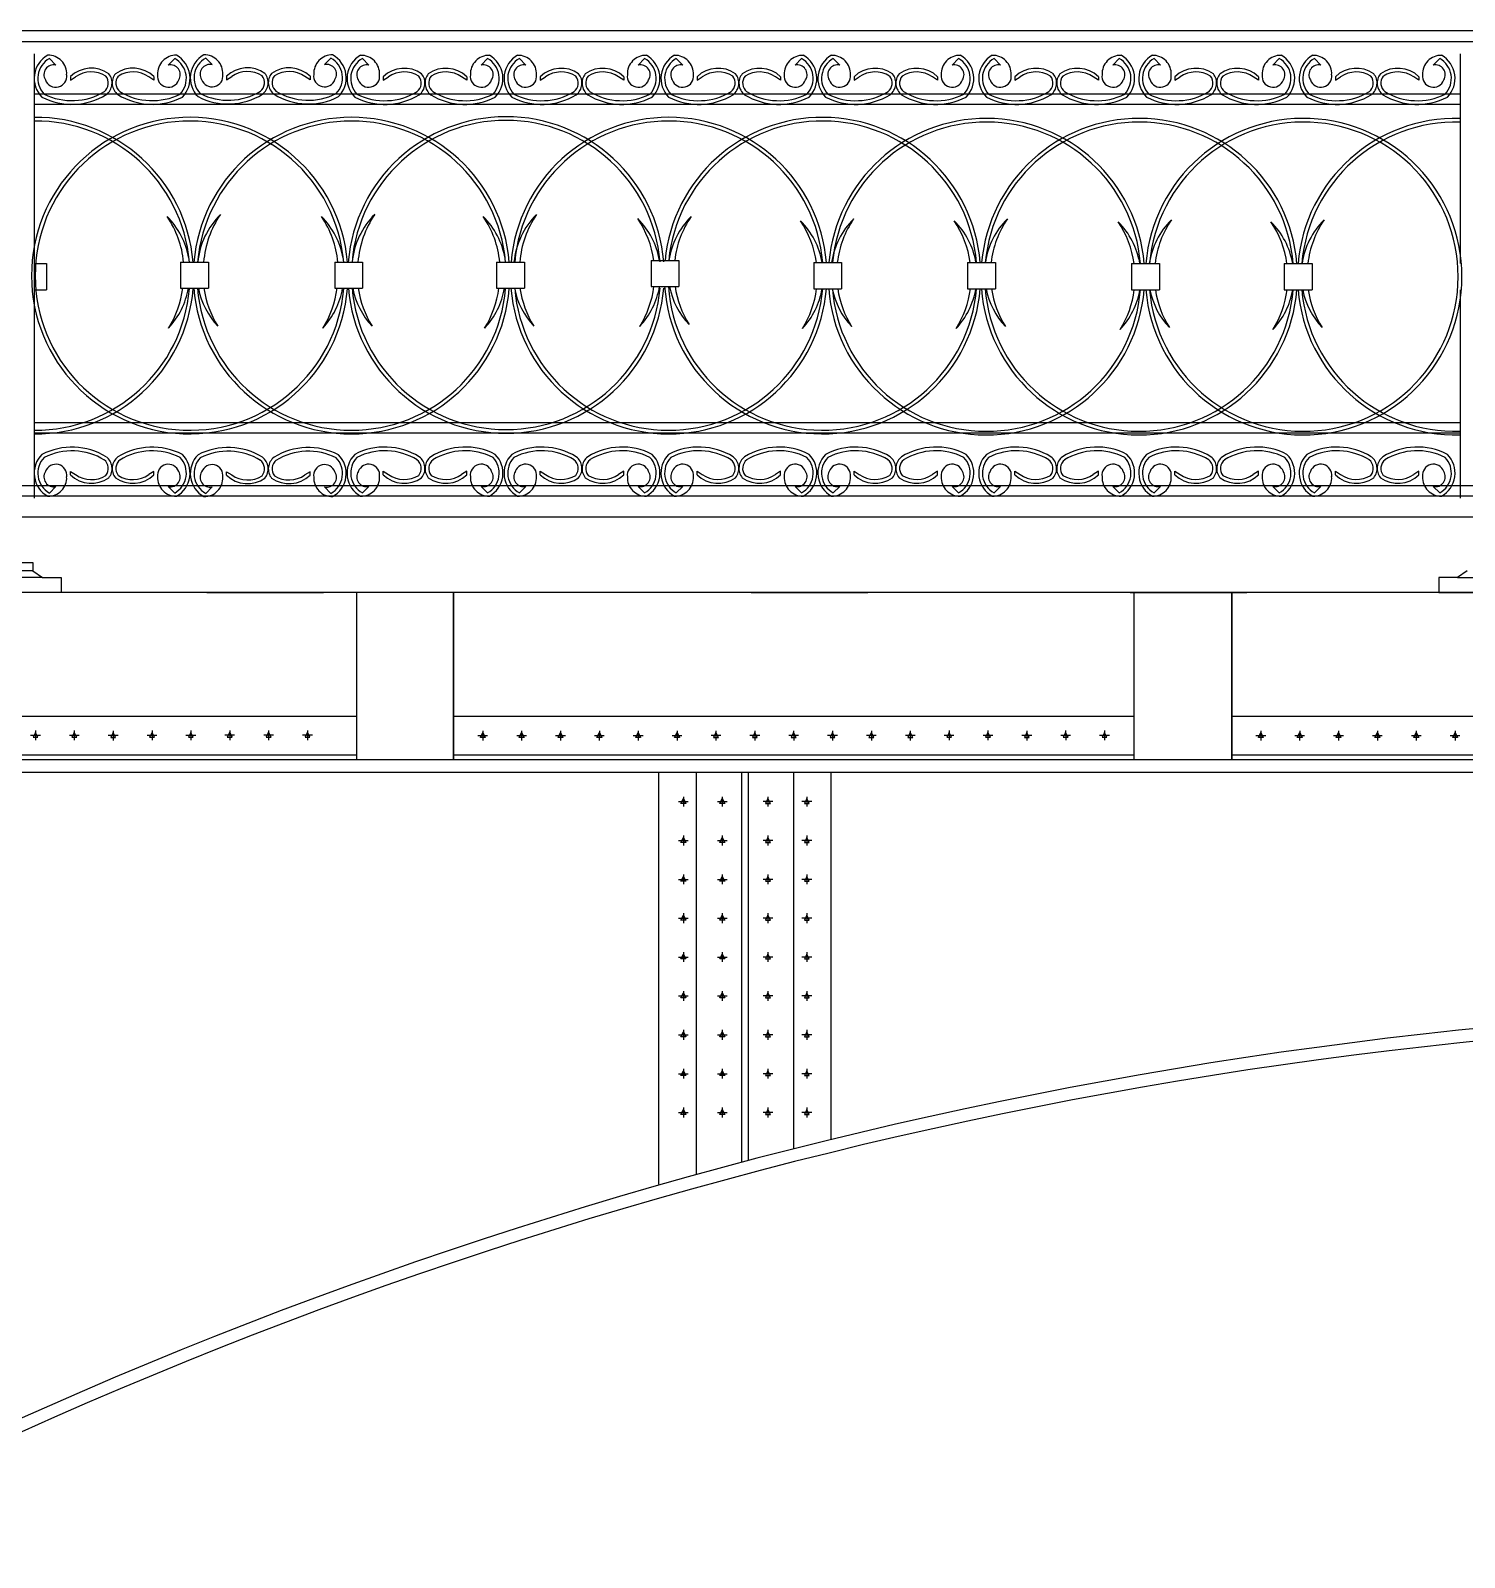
# Model space of a CAD drawing. Header units: millimetres. Extents: x 1931 to 30327, y -2374 to 17555.
# Drawn here: x 9856 to 12808, y 11 to 3154 of the extents above; entities that cross this region are included whole.
import ezdxf

# ---------------------------------------------------------------- set-up
doc = ezdxf.new("R2010")
doc.units = ezdxf.units.MM

msp = doc.modelspace()

# ---------------------------------------------------------------- linework, layer by layer
at = {"color": 4, "linetype": 'ByBlock', "lineweight": -2}
for p, q in [((9822.2, 3154.4), (12851.3, 3154.4)), ((9822.2, 3132.1), (12851.3, 3132.1)), ((9863.2, 3106.1), (9863.2, 2191.6)), ((9908, 3083.4), (9894.9, 3096.8)), ((10139.4, 3083.4), (10152.5, 3096.8)), ((10229.5, 3084.2), (10216.4, 3097.6)), ((10460.9, 3084.2), (10474, 3097.6)), ((10552.1, 3083.3), (10539, 3096.7)), ((10783.5, 3083.3), (10796.6, 3096.7)), ((10875.3, 3083.3), (10862.2, 3096.7)), ((11106.6, 3083.3), (11119.8, 3096.7)), ((11198.3, 3083.3), (11185.2, 3096.7)), ((11429.7, 3083.3), (11442.8, 3096.7)), ((11521.5, 3083.3), (11508.3, 3096.7)), ((11752.8, 3083.3), (11766, 3096.7)), ((11852.5, 3083.3), (11839.4, 3096.7)), ((12083.9, 3083.3), (12097, 3096.7)), ((12182, 3083.3), (12168.9, 3096.7)), ((12413.3, 3083.3), (12426.5, 3096.7)), ((12512.2, 3083.3), (12499.1, 3096.7)), ((12743.6, 3083.3), (12756.7, 3096.7)), ((12798.7, 3106.1), (12798.7, 2674.7)), ((9937.8, 3059.6), (9937.8, 3052.2)), ((9937.8, 3052.2), (9948.4, 3059)), ((10109.6, 3052.2), (10099, 3059)), ((10109.6, 3059.6), (10109.6, 3052.2)), ((10259.3, 3060.3), (10259.3, 3052.9)), ((10259.3, 3052.9), (10269.9, 3059.7)), ((10431.1, 3052.9), (10420.5, 3059.7)), ((10431.1, 3060.3), (10431.1, 3052.9)), ((10581.9, 3059.4), (10581.9, 3052)), ((10581.9, 3052), (10592.5, 3058.8)), ((10753.7, 3052), (10743.1, 3058.8)), ((10753.7, 3059.4), (10753.7, 3052)), ((10905.1, 3059.4), (10905.1, 3052)), ((10905.1, 3052), (10915.7, 3058.8)), ((11076.9, 3052), (11066.2, 3058.8)), ((11076.9, 3059.4), (11076.9, 3052)), ((11228.1, 3059.4), (11228.1, 3052)), ((11228.1, 3052), (11238.7, 3058.8)), ((11399.9, 3052), (11389.3, 3058.8)), ((11399.9, 3059.4), (11399.9, 3052)), ((11551.3, 3059.4), (11551.3, 3052)), ((11551.3, 3052), (11561.9, 3058.8)), ((11723, 3052), (11712.4, 3058.8)), ((11723, 3059.4), (11723, 3052)), ((11882.3, 3059.4), (11882.3, 3052)), ((11882.3, 3052), (11892.9, 3058.8)), ((12054.1, 3052), (12043.5, 3058.8)), ((12054.1, 3059.4), (12054.1, 3052)), ((12211.8, 3059.4), (12211.8, 3052)), ((12211.8, 3052), (12222.4, 3058.8)), ((12383.6, 3052), (12372.9, 3058.8)), ((12383.6, 3059.4), (12383.6, 3052)), ((12542, 3059.4), (12542, 3052)), ((12542, 3052), (12552.6, 3058.8)), ((12713.8, 3052), (12703.2, 3058.8)), ((12713.8, 3059.4), (12713.8, 3052)), ((9863.2, 3024.1), (12798.7, 3024.1)), ((9863.2, 3002.8), (12798.7, 3002.8)), ((9863.2, 2674.7), (9888.9, 2674.7)), ((9888.9, 2674.7), (9888.9, 2620.7)), ((10164.3, 2677.8), (10221.8, 2677.8)), ((10164.3, 2677.8), (10164.3, 2623.8)), ((10221.8, 2677.8), (10221.8, 2623.8)), ((10481.9, 2677.8), (10539.5, 2677.8)), ((10481.9, 2677.8), (10481.9, 2623.8)), ((10539.5, 2677.8), (10539.5, 2623.8)), ((10815, 2677.8), (10872.6, 2677.8)), ((10815, 2677.8), (10815, 2623.8)), ((10872.6, 2677.8), (10872.6, 2623.8)), ((11133.1, 2681.2), (11190.7, 2681.2)), ((11133.1, 2681.2), (11133.1, 2627.2)), ((11190.7, 2681.2), (11190.7, 2627.2)), ((11468, 2676.9), (11525.5, 2676.9)), ((11468, 2676.9), (11468, 2622.9)), ((11525.5, 2676.9), (11525.5, 2622.9)), ((11784.6, 2676.9), (11842.1, 2676.9)), ((11784.6, 2676.9), (11784.6, 2622.9)), ((11842.1, 2676.9), (11842.1, 2622.9)), ((12122, 2674.7), (12179.6, 2674.7)), ((12122, 2674.7), (12122, 2620.7)), ((12179.6, 2674.7), (12179.6, 2620.7)), ((12436.6, 2674.7), (12494.1, 2674.7)), ((12436.6, 2674.7), (12436.6, 2620.7)), ((12494.1, 2674.7), (12494.1, 2620.7)), ((9863.2, 2620.7), (9888.9, 2620.7)), ((10164.3, 2623.8), (10221.8, 2623.8)), ((10481.9, 2623.8), (10539.5, 2623.8)), ((10815, 2623.8), (10872.6, 2623.8)), ((11133.1, 2627.2), (11190.7, 2627.2)), ((11468, 2622.9), (11525.5, 2622.9)), ((11784.6, 2622.9), (11842.1, 2622.9)), ((12122, 2620.7), (12179.6, 2620.7)), ((12436.6, 2620.7), (12494.1, 2620.7)), ((12798.7, 2620.7), (12798.7, 2191.6)), ((9863.2, 2347.8), (12798.7, 2347.8)), ((9863.2, 2326.6), (12798.7, 2326.6)), ((9937.8, 2239.7), (9937.8, 2247)), ((9937.8, 2247), (9948.4, 2240.3)), ((10109.6, 2247), (10099, 2240.3)), ((10109.6, 2239.7), (10109.6, 2247)), ((10259.3, 2239), (10259.3, 2246.3)), ((10259.3, 2246.3), (10269.9, 2239.5)), ((10431.1, 2246.3), (10420.5, 2239.5)), ((10431.1, 2239), (10431.1, 2246.3)), ((10581.9, 2239.8), (10581.9, 2247.2)), ((10581.9, 2247.2), (10592.5, 2240.4)), ((10753.7, 2247.2), (10743.1, 2240.4)), ((10753.7, 2239.8), (10753.7, 2247.2)), ((10905.1, 2239.8), (10905.1, 2247.2)), ((10905.1, 2247.2), (10915.7, 2240.4)), ((11076.9, 2247.2), (11066.2, 2240.4)), ((11076.9, 2239.8), (11076.9, 2247.2)), ((11228.1, 2239.8), (11228.1, 2247.2)), ((11228.1, 2247.2), (11238.7, 2240.4)), ((11399.9, 2247.2), (11389.3, 2240.4)), ((11399.9, 2239.8), (11399.9, 2247.2)), ((11551.3, 2239.8), (11551.3, 2247.2)), ((11551.3, 2247.2), (11561.9, 2240.4)), ((11723, 2247.2), (11712.4, 2240.4)), ((11723, 2239.8), (11723, 2247.2)), ((11882.3, 2239.8), (11882.3, 2247.2)), ((11882.3, 2247.2), (11892.9, 2240.4)), ((12054.1, 2247.2), (12043.5, 2240.4)), ((12054.1, 2239.8), (12054.1, 2247.2)), ((12211.8, 2239.8), (12211.8, 2247.2)), ((12211.8, 2247.2), (12222.4, 2240.4)), ((12383.6, 2247.2), (12372.9, 2240.4)), ((12383.6, 2239.8), (12383.6, 2247.2)), ((12542, 2239.8), (12542, 2247.2)), ((12542, 2247.2), (12552.6, 2240.4)), ((12713.8, 2247.2), (12703.2, 2240.4)), ((12713.8, 2239.8), (12713.8, 2247.2)), ((9822.2, 2217.6), (12851.3, 2217.6)), ((9908, 2215.8), (9894.9, 2202.4)), ((10139.4, 2215.8), (10152.5, 2202.4)), ((10229.5, 2215.1), (10216.4, 2201.7)), ((10460.9, 2215.1), (10474, 2201.7)), ((10552.1, 2216), (10539, 2202.6)), ((10783.5, 2216), (10796.6, 2202.6)), ((10875.3, 2216), (10862.2, 2202.6)), ((11106.6, 2216), (11119.8, 2202.6)), ((11198.3, 2216), (11185.2, 2202.6)), ((11429.7, 2216), (11442.8, 2202.6)), ((11521.5, 2216), (11508.3, 2202.6)), ((11752.8, 2216), (11766, 2202.6)), ((11852.5, 2216), (11839.4, 2202.6)), ((12083.9, 2216), (12097, 2202.6)), ((12182, 2216), (12168.9, 2202.6)), ((12413.3, 2216), (12426.5, 2202.6)), ((12512.2, 2216), (12499.1, 2202.6)), ((12743.6, 2216), (12756.7, 2202.6)), ((9810.9, 2196.4), (12862.6, 2196.4)), ((2326.8, 2153.2), (30326.8, 2153.2)), ((9837.8, 2059.6), (9860.5, 2059.6)), ((9860.5, 2059.6), (9860.5, 2041.9)), ((9860.5, 2041.9), (9678.7, 2041.9)), ((9880.1, 2028.4), (9678.7, 2028.4)), ((9860.5, 2041.9), (9880.1, 2028.4)), ((9880.1, 2028.4), (9918.6, 2028.4)), ((9918.6, 2028.4), (9918.6, 1997.8)), ((12793.4, 2028.4), (12754.9, 2028.4)), ((12754.9, 2028.4), (12754.9, 1997.8)), ((12813, 2041.9), (12793.4, 2028.4)), ((12793.4, 2028.4), (12994.8, 2028.4)), ((10125.9, 1997.8), (8825.9, 1997.8)), ((10276.8, 1997.8), (8825.9, 1997.8)), ((9918.6, 1997.8), (9678.7, 1997.8)), ((10275.9, 1997.8), (10125.1, 1997.8)), ((10218.9, 1997.8), (10458.8, 1997.8)), ((11575.9, 1997.8), (10275.9, 1997.8)), ((11575.9, 1997.8), (10275.9, 1997.8)), ((10276.8, 1997.8), (10427.6, 1997.8)), ((10526.8, 1997.8), (10526.8, 1653.2)), ((10726.8, 1653.2), (10726.8, 1997.8)), ((12026.8, 1997.8), (10726.8, 1997.8)), ((12177.6, 1997.8), (10726.8, 1997.8)), ((10726.8, 1997.8), (10726.8, 1753.2)), ((10935.5, 1997.8), (10726.8, 1997.8)), ((11339.6, 1997.8), (11579.5, 1997.8)), ((11819.5, 1997.8), (11579.5, 1997.8)), ((13025.9, 1997.8), (11725.9, 1997.8)), ((13025.9, 1997.8), (11725.9, 1997.8)), ((12176.8, 1997.8), (12025.9, 1997.8)), ((12119.7, 1997.8), (12359.6, 1997.8)), ((12126.8, 1997.8), (12126.8, 1653.2)), ((12177.6, 1997.8), (12328.5, 1997.8)), ((12328.5, 1653.2), (12328.5, 1997.8)), ((13628.5, 1997.8), (12328.5, 1997.8)), ((12328.5, 1997.8), (12328.5, 1753.2)), ((12537.2, 1997.8), (12328.5, 1997.8)), ((13727.6, 1997.8), (12427.6, 1997.8)), ((13878.5, 1997.8), (12427.6, 1997.8)), ((12636.4, 1997.8), (12427.6, 1997.8)), ((12754.9, 1997.8), (12994.8, 1997.8)), ((8825.9, 1743.2), (10526.8, 1743.2)), ((10726.8, 1753.2), (10726.8, 1654.2)), ((10726.8, 1743.2), (12126.8, 1743.2)), ((12328.5, 1753.2), (12328.5, 1654.2)), ((12328.5, 1743.2), (13728.5, 1743.2)), ((9876, 1703.5), (9855.8, 1703.4)), ((9865.9, 1709.6), (9860.9, 1699.6)), ((9860.9, 1699.6), (9870.9, 1699.6)), ((9865.9, 1713.5), (9865.9, 1693.4)), ((9870.9, 1699.6), (9865.9, 1709.6)), ((9956, 1703.5), (9935.8, 1703.4)), ((9945.9, 1709.6), (9940.9, 1699.6)), ((9940.9, 1699.6), (9950.9, 1699.6)), ((9945.9, 1713.5), (9945.9, 1693.4)), ((9950.9, 1699.6), (9945.9, 1709.6)), ((10036, 1703.2), (10015.8, 1703.1)), ((10025.9, 1709.3), (10020.9, 1699.3)), ((10020.9, 1699.3), (10030.9, 1699.3)), ((10025.9, 1713.2), (10025.9, 1693.1)), ((10030.9, 1699.3), (10025.9, 1709.3)), ((10116, 1703.5), (10095.8, 1703.4)), ((10105.9, 1709.6), (10100.9, 1699.6)), ((10100.9, 1699.6), (10110.9, 1699.6)), ((10105.9, 1713.5), (10105.9, 1693.4)), ((10110.9, 1699.6), (10105.9, 1709.6)), ((10196, 1703.5), (10175.8, 1703.4)), ((10185.9, 1709.6), (10180.9, 1699.6)), ((10180.9, 1699.6), (10190.9, 1699.6)), ((10185.9, 1713.5), (10185.9, 1693.4)), ((10190.9, 1699.6), (10185.9, 1709.6)), ((10276, 1703.7), (10255.8, 1703.7)), ((10265.9, 1709.9), (10260.9, 1699.8)), ((10260.9, 1699.8), (10270.9, 1699.9)), ((10265.9, 1713.8), (10265.9, 1693.6)), ((10270.9, 1699.9), (10265.9, 1709.9)), ((10356, 1703.7), (10335.8, 1703.7)), ((10345.9, 1709.9), (10340.9, 1699.8)), ((10340.9, 1699.8), (10350.9, 1699.9)), ((10345.9, 1713.8), (10345.9, 1693.6)), ((10350.9, 1699.9), (10345.9, 1709.9)), ((10436, 1703.7), (10415.8, 1703.7)), ((10425.9, 1709.9), (10420.9, 1699.8)), ((10420.9, 1699.8), (10430.9, 1699.9)), ((10425.9, 1713.8), (10425.9, 1693.6)), ((10430.9, 1699.9), (10425.9, 1709.9)), ((10776.7, 1703.2), (10796.8, 1703.1)), ((10781.8, 1699.3), (10786.8, 1709.3)), ((10791.8, 1699.3), (10781.8, 1699.3)), ((10786.8, 1713.2), (10786.7, 1693.1)), ((10786.8, 1709.3), (10791.8, 1699.3)), ((10856.7, 1703.2), (10876.8, 1703.1)), ((10861.8, 1699.3), (10866.8, 1709.3)), ((10871.8, 1699.3), (10861.8, 1699.3)), ((10866.8, 1713.2), (10866.7, 1693.1)), ((10866.8, 1709.3), (10871.8, 1699.3)), ((10936.7, 1703.2), (10956.8, 1703.1)), ((10941.8, 1699.3), (10946.8, 1709.3)), ((10951.8, 1699.3), (10941.8, 1699.3)), ((10946.8, 1713.2), (10946.7, 1693.1)), ((10946.8, 1709.3), (10951.8, 1699.3)), ((11016.7, 1703.2), (11036.8, 1703.1)), ((11021.8, 1699.3), (11026.8, 1709.3)), ((11031.8, 1699.3), (11021.8, 1699.3)), ((11026.8, 1713.2), (11026.7, 1693.1)), ((11026.8, 1709.3), (11031.8, 1699.3)), ((11096.7, 1703.2), (11116.8, 1703.1)), ((11101.8, 1699.3), (11106.8, 1709.3)), ((11111.8, 1699.3), (11101.8, 1699.3)), ((11106.8, 1713.2), (11106.7, 1693.1)), ((11106.8, 1709.3), (11111.8, 1699.3)), ((11176.7, 1703.2), (11196.8, 1703.1)), ((11181.8, 1699.3), (11186.8, 1709.3)), ((11191.8, 1699.3), (11181.8, 1699.3)), ((11186.8, 1713.2), (11186.7, 1693.1)), ((11186.8, 1709.3), (11191.8, 1699.3)), ((11276.8, 1703.2), (11256.7, 1703.1)), ((11266.7, 1709.3), (11261.8, 1699.3)), ((11261.8, 1699.3), (11271.8, 1699.3)), ((11266.7, 1713.2), (11266.8, 1693.1)), ((11271.8, 1699.3), (11266.7, 1709.3)), ((11356.8, 1703.2), (11336.7, 1703.1)), ((11346.7, 1709.3), (11341.8, 1699.3)), ((11341.8, 1699.3), (11351.8, 1699.3)), ((11346.7, 1713.2), (11346.8, 1693.1)), ((11351.8, 1699.3), (11346.7, 1709.3)), ((11436.8, 1703.2), (11416.7, 1703.1)), ((11426.7, 1709.3), (11421.8, 1699.3)), ((11421.8, 1699.3), (11431.8, 1699.3)), ((11426.7, 1713.2), (11426.8, 1693.1)), ((11431.8, 1699.3), (11426.7, 1709.3)), ((11516.8, 1703.2), (11496.7, 1703.1)), ((11506.7, 1709.3), (11501.8, 1699.3)), ((11501.8, 1699.3), (11511.8, 1699.3)), ((11506.7, 1713.2), (11506.8, 1693.1)), ((11511.8, 1699.3), (11506.7, 1709.3)), ((11596.8, 1703.2), (11576.7, 1703.1)), ((11586.7, 1709.3), (11581.8, 1699.3)), ((11581.8, 1699.3), (11591.8, 1699.3)), ((11586.7, 1713.2), (11586.8, 1693.1)), ((11591.8, 1699.3), (11586.7, 1709.3)), ((11676.8, 1703.2), (11656.7, 1703.1)), ((11666.7, 1709.3), (11661.8, 1699.3)), ((11661.8, 1699.3), (11671.8, 1699.3)), ((11666.7, 1713.2), (11666.8, 1693.1)), ((11671.8, 1699.3), (11666.7, 1709.3)), ((11756.8, 1703.5), (11736.7, 1703.4)), ((11746.7, 1709.6), (11741.8, 1699.6)), ((11741.8, 1699.6), (11751.8, 1699.6)), ((11746.7, 1713.5), (11746.8, 1693.4)), ((11751.8, 1699.6), (11746.7, 1709.6)), ((11836.8, 1703.5), (11816.7, 1703.4)), ((11826.7, 1709.6), (11821.8, 1699.6)), ((11821.8, 1699.6), (11831.8, 1699.6)), ((11826.7, 1713.5), (11826.8, 1693.4)), ((11831.8, 1699.6), (11826.7, 1709.6)), ((11916.8, 1703.2), (11896.7, 1703.1)), ((11906.7, 1709.3), (11901.8, 1699.3)), ((11901.8, 1699.3), (11911.8, 1699.3)), ((11906.7, 1713.2), (11906.8, 1693.1)), ((11911.8, 1699.3), (11906.7, 1709.3)), ((11996.8, 1703.5), (11976.7, 1703.4)), ((11986.7, 1709.6), (11981.8, 1699.6)), ((11981.8, 1699.6), (11991.8, 1699.6)), ((11986.7, 1713.5), (11986.8, 1693.4)), ((11991.8, 1699.6), (11986.7, 1709.6)), ((12076.8, 1703.5), (12056.7, 1703.4)), ((12066.7, 1709.6), (12061.8, 1699.6)), ((12061.8, 1699.6), (12071.8, 1699.6)), ((12066.7, 1713.5), (12066.8, 1693.4)), ((12071.8, 1699.6), (12066.7, 1709.6)), ((12378.4, 1703.2), (12398.5, 1703.1)), ((12383.5, 1699.3), (12388.5, 1709.3)), ((12393.5, 1699.3), (12383.5, 1699.3)), ((12388.5, 1713.2), (12388.4, 1693.1)), ((12388.5, 1709.3), (12393.5, 1699.3)), ((12458.4, 1703.2), (12478.5, 1703.1)), ((12463.5, 1699.3), (12468.5, 1709.3)), ((12473.5, 1699.3), (12463.5, 1699.3)), ((12468.5, 1713.2), (12468.4, 1693.1)), ((12468.5, 1709.3), (12473.5, 1699.3)), ((12538.4, 1703.2), (12558.5, 1703.1)), ((12543.5, 1699.3), (12548.5, 1709.3)), ((12553.5, 1699.3), (12543.5, 1699.3)), ((12548.5, 1713.2), (12548.4, 1693.1)), ((12548.5, 1709.3), (12553.5, 1699.3)), ((12618.4, 1703.2), (12638.5, 1703.1)), ((12623.5, 1699.3), (12628.5, 1709.3)), ((12633.5, 1699.3), (12623.5, 1699.3)), ((12628.5, 1713.2), (12628.4, 1693.1)), ((12628.5, 1709.3), (12633.5, 1699.3)), ((12698.4, 1703.2), (12718.5, 1703.1)), ((12703.5, 1699.3), (12708.5, 1709.3)), ((12713.5, 1699.3), (12703.5, 1699.3)), ((12708.5, 1713.2), (12708.4, 1693.1)), ((12708.5, 1709.3), (12713.5, 1699.3)), ((12778.4, 1703.2), (12798.5, 1703.1)), ((12783.5, 1699.3), (12788.5, 1709.3)), ((12793.5, 1699.3), (12783.5, 1699.3)), ((12788.5, 1713.2), (12788.4, 1693.1)), ((12788.5, 1709.3), (12793.5, 1699.3)), ((8825.9, 1663.2), (10526.8, 1663.2)), ((13826.8, 1653.2), (8825.9, 1653.2)), ((10726.8, 1663.2), (12126.8, 1663.2)), ((12328.5, 1663.2), (13728.5, 1663.2)), ((13826.8, 1627.2), (8825.9, 1627.2)), ((11149.5, 780), (11149.5, 1627.2)), ((11226.8, 801.2), (11226.8, 1627.2)), ((11319.8, 825.9), (11319.8, 1627.2)), ((11333.8, 829.5), (11333.8, 1627.2)), ((11426.8, 853), (11426.8, 1627.2)), ((11504.1, 871.9), (11504.1, 1627.2)), ((11194.8, 1563.3), (11199.8, 1573.3)), ((11199.8, 1577.3), (11199.8, 1557.1)), ((11199.8, 1573.3), (11204.8, 1563.3)), ((11274.8, 1563.3), (11279.8, 1573.3)), ((11279.8, 1577.3), (11279.8, 1557.1)), ((11279.8, 1573.3), (11284.8, 1563.3)), ((11373.8, 1573.3), (11368.8, 1563.3)), ((11373.8, 1577.3), (11373.8, 1557.1)), ((11378.8, 1563.3), (11373.8, 1573.3)), ((11453.8, 1573.3), (11448.8, 1563.3)), ((11453.8, 1577.3), (11453.8, 1557.1)), ((11458.8, 1563.3), (11453.8, 1573.3)), ((11189.7, 1567.2), (11209.9, 1567.2)), ((11204.8, 1563.3), (11194.8, 1563.3)), ((11269.7, 1567.2), (11289.9, 1567.2)), ((11284.8, 1563.3), (11274.8, 1563.3)), ((11383.9, 1567.2), (11363.7, 1567.2)), ((11368.8, 1563.3), (11378.8, 1563.3)), ((11463.9, 1567.2), (11443.7, 1567.2)), ((11448.8, 1563.3), (11458.8, 1563.3)), ((11189.7, 1487.2), (11209.9, 1487.2)), ((11194.8, 1483.3), (11199.8, 1493.3)), ((11204.8, 1483.3), (11194.8, 1483.3)), ((11199.8, 1497.3), (11199.8, 1477.1)), ((11199.8, 1493.3), (11204.8, 1483.3)), ((11269.7, 1487.2), (11289.9, 1487.2)), ((11274.8, 1483.3), (11279.8, 1493.3)), ((11284.8, 1483.3), (11274.8, 1483.3)), ((11279.8, 1497.3), (11279.8, 1477.1)), ((11279.8, 1493.3), (11284.8, 1483.3)), ((11383.9, 1487.2), (11363.7, 1487.2)), ((11373.8, 1493.3), (11368.8, 1483.3)), ((11368.8, 1483.3), (11378.8, 1483.3)), ((11373.8, 1497.3), (11373.8, 1477.1)), ((11378.8, 1483.3), (11373.8, 1493.3)), ((11463.9, 1487.2), (11443.7, 1487.2)), ((11453.8, 1493.3), (11448.8, 1483.3)), ((11448.8, 1483.3), (11458.8, 1483.3)), ((11453.8, 1497.3), (11453.8, 1477.1)), ((11458.8, 1483.3), (11453.8, 1493.3)), ((11199.8, 1417.3), (11199.8, 1397.1)), ((11279.8, 1417.3), (11279.8, 1397.1)), ((11373.8, 1417.3), (11373.8, 1397.1)), ((11453.8, 1417.3), (11453.8, 1397.1)), ((11189.7, 1407.2), (11209.9, 1407.2)), ((11194.8, 1403.3), (11199.8, 1413.3)), ((11204.8, 1403.3), (11194.8, 1403.3)), ((11199.8, 1413.3), (11204.8, 1403.3)), ((11269.7, 1407.2), (11289.9, 1407.2)), ((11274.8, 1403.3), (11279.8, 1413.3)), ((11284.8, 1403.3), (11274.8, 1403.3)), ((11279.8, 1413.3), (11284.8, 1403.3)), ((11383.9, 1407.2), (11363.7, 1407.2)), ((11373.8, 1413.3), (11368.8, 1403.3)), ((11368.8, 1403.3), (11378.8, 1403.3)), ((11378.8, 1403.3), (11373.8, 1413.3)), ((11463.9, 1407.2), (11443.7, 1407.2)), ((11453.8, 1413.3), (11448.8, 1403.3)), ((11448.8, 1403.3), (11458.8, 1403.3)), ((11458.8, 1403.3), (11453.8, 1413.3)), ((11189.7, 1327.2), (11209.9, 1327.2)), ((11194.8, 1323.3), (11199.8, 1333.3)), ((11204.8, 1323.3), (11194.8, 1323.3)), ((11199.8, 1337.3), (11199.8, 1317.1)), ((11199.8, 1333.3), (11204.8, 1323.3)), ((11269.7, 1327.2), (11289.9, 1327.2)), ((11274.8, 1323.3), (11279.8, 1333.3)), ((11284.8, 1323.3), (11274.8, 1323.3)), ((11279.8, 1337.3), (11279.8, 1317.1)), ((11279.8, 1333.3), (11284.8, 1323.3)), ((11383.9, 1327.2), (11363.7, 1327.2)), ((11373.8, 1333.3), (11368.8, 1323.3)), ((11368.8, 1323.3), (11378.8, 1323.3)), ((11373.8, 1337.3), (11373.8, 1317.1)), ((11378.8, 1323.3), (11373.8, 1333.3)), ((11463.9, 1327.2), (11443.7, 1327.2)), ((11453.8, 1333.3), (11448.8, 1323.3)), ((11448.8, 1323.3), (11458.8, 1323.3)), ((11453.8, 1337.3), (11453.8, 1317.1)), ((11458.8, 1323.3), (11453.8, 1333.3)), ((11199.8, 1257.3), (11199.8, 1237.1)), ((11279.8, 1257.3), (11279.8, 1237.1)), ((11373.8, 1257.3), (11373.8, 1237.1)), ((11453.8, 1257.3), (11453.8, 1237.1)), ((11189.7, 1247.2), (11209.9, 1247.2)), ((11194.8, 1243.3), (11199.8, 1253.3)), ((11204.8, 1243.3), (11194.8, 1243.3)), ((11199.8, 1253.3), (11204.8, 1243.3)), ((11269.7, 1247.2), (11289.9, 1247.2)), ((11274.8, 1243.3), (11279.8, 1253.3)), ((11284.8, 1243.3), (11274.8, 1243.3)), ((11279.8, 1253.3), (11284.8, 1243.3)), ((11383.9, 1247.2), (11363.7, 1247.2)), ((11373.8, 1253.3), (11368.8, 1243.3)), ((11368.8, 1243.3), (11378.8, 1243.3)), ((11378.8, 1243.3), (11373.8, 1253.3)), ((11463.9, 1247.2), (11443.7, 1247.2)), ((11453.8, 1253.3), (11448.8, 1243.3)), ((11448.8, 1243.3), (11458.8, 1243.3)), ((11458.8, 1243.3), (11453.8, 1253.3)), ((11189.7, 1167.2), (11209.9, 1167.2)), ((11194.8, 1163.3), (11199.8, 1173.3)), ((11204.8, 1163.3), (11194.8, 1163.3)), ((11199.8, 1177.3), (11199.8, 1157.1)), ((11199.8, 1173.3), (11204.8, 1163.3)), ((11269.7, 1167.2), (11289.9, 1167.2)), ((11274.8, 1163.3), (11279.8, 1173.3)), ((11284.8, 1163.3), (11274.8, 1163.3)), ((11279.8, 1177.3), (11279.8, 1157.1)), ((11279.8, 1173.3), (11284.8, 1163.3)), ((11383.9, 1167.2), (11363.7, 1167.2)), ((11373.8, 1173.3), (11368.8, 1163.3)), ((11368.8, 1163.3), (11378.8, 1163.3)), ((11373.8, 1177.3), (11373.8, 1157.1)), ((11378.8, 1163.3), (11373.8, 1173.3)), ((11463.9, 1167.2), (11443.7, 1167.2)), ((11453.8, 1173.3), (11448.8, 1163.3)), ((11448.8, 1163.3), (11458.8, 1163.3)), ((11453.8, 1177.3), (11453.8, 1157.1)), ((11458.8, 1163.3), (11453.8, 1173.3)), ((11189.7, 1087.2), (11209.9, 1087.2)), ((11194.8, 1083.3), (11199.8, 1093.3)), ((11204.8, 1083.3), (11194.8, 1083.3)), ((11199.8, 1097.3), (11199.8, 1077.1)), ((11199.8, 1093.3), (11204.8, 1083.3)), ((11269.7, 1087.2), (11289.9, 1087.2)), ((11274.8, 1083.3), (11279.8, 1093.3)), ((11284.8, 1083.3), (11274.8, 1083.3)), ((11279.8, 1097.3), (11279.8, 1077.1)), ((11279.8, 1093.3), (11284.8, 1083.3)), ((11383.9, 1087.2), (11363.7, 1087.2)), ((11373.8, 1093.3), (11368.8, 1083.3)), ((11368.8, 1083.3), (11378.8, 1083.3)), ((11373.8, 1097.3), (11373.8, 1077.1)), ((11378.8, 1083.3), (11373.8, 1093.3)), ((11463.9, 1087.2), (11443.7, 1087.2)), ((11453.8, 1093.3), (11448.8, 1083.3)), ((11448.8, 1083.3), (11458.8, 1083.3)), ((11453.8, 1097.3), (11453.8, 1077.1)), ((11458.8, 1083.3), (11453.8, 1093.3)), ((11189.7, 1007.2), (11209.9, 1007.2)), ((11194.8, 1003.3), (11199.8, 1013.3)), ((11199.8, 1017.3), (11199.8, 997.1)), ((11199.8, 1013.3), (11204.8, 1003.3)), ((11269.7, 1007.2), (11289.9, 1007.2)), ((11274.8, 1003.3), (11279.8, 1013.3)), ((11279.8, 1017.3), (11279.8, 997.1)), ((11279.8, 1013.3), (11284.8, 1003.3)), ((11383.9, 1007.2), (11363.7, 1007.2)), ((11373.8, 1013.3), (11368.8, 1003.3)), ((11373.8, 1017.3), (11373.8, 997.1)), ((11378.8, 1003.3), (11373.8, 1013.3)), ((11463.9, 1007.2), (11443.7, 1007.2)), ((11453.8, 1013.3), (11448.8, 1003.3)), ((11453.8, 1017.3), (11453.8, 997.1)), ((11458.8, 1003.3), (11453.8, 1013.3)), ((11204.8, 1003.3), (11194.8, 1003.3)), ((11284.8, 1003.3), (11274.8, 1003.3)), ((11368.8, 1003.3), (11378.8, 1003.3)), ((11448.8, 1003.3), (11458.8, 1003.3)), ((11189.7, 927.2), (11209.9, 927.2)), ((11194.8, 923.3), (11199.8, 933.3)), ((11204.8, 923.3), (11194.8, 923.3)), ((11199.8, 937.3), (11199.8, 917.1)), ((11199.8, 933.3), (11204.8, 923.3)), ((11269.7, 927.2), (11289.9, 927.2)), ((11274.8, 923.3), (11279.8, 933.3)), ((11284.8, 923.3), (11274.8, 923.3)), ((11279.8, 937.3), (11279.8, 917.1)), ((11279.8, 933.3), (11284.8, 923.3)), ((11383.9, 927.2), (11363.7, 927.2)), ((11373.8, 933.3), (11368.8, 923.3)), ((11368.8, 923.3), (11378.8, 923.3)), ((11373.8, 937.3), (11373.8, 917.1)), ((11378.8, 923.3), (11373.8, 933.3)), ((11463.9, 927.2), (11443.7, 927.2)), ((11453.8, 933.3), (11448.8, 923.3)), ((11448.8, 923.3), (11458.8, 923.3)), ((11453.8, 937.3), (11453.8, 917.1)), ((11458.8, 923.3), (11453.8, 933.3))]:
    msp.add_line(p, q, dxfattribs=at)
for centre, radius, start, end in [((9917.6, 3055.9), 54.4, 119.0307, 224.9563), ((9917.6, 3055.9), 46.8, 119.0307, 223.5383), ((9903.5, 3063.7), 20.2, 77.1295, 212.7066), ((9892.2, 3065.5), 38, 356.8863, 91.4374), ((10155.3, 3065.5), 38, 88.5626, 183.1137), ((10143.9, 3063.7), 20.2, 327.2934, 102.8705), ((10129.8, 3055.9), 46.8, 316.4617, 60.9693), ((10129.8, 3055.9), 54.4, 315.0437, 60.9693), ((10239.1, 3056.7), 54.4, 119.0307, 224.9563), ((10239.1, 3056.7), 46.8, 119.0307, 223.5383), ((10225, 3064.4), 20.2, 77.1295, 212.7066), ((10213.7, 3066.2), 38, 356.8863, 91.4374), ((10476.8, 3066.2), 38, 88.5626, 183.1137), ((10465.4, 3064.4), 20.2, 327.2934, 102.8705), ((10451.3, 3056.7), 46.8, 316.4617, 60.9693), ((10451.3, 3056.7), 54.4, 315.0437, 60.9693), ((10561.7, 3055.8), 54.4, 119.0307, 224.9563), ((10561.7, 3055.8), 46.8, 119.0307, 223.5383), ((10547.6, 3063.5), 20.2, 77.1295, 212.7066), ((10536.3, 3065.3), 38, 356.8863, 91.4374), ((10799.4, 3065.3), 38, 88.5626, 183.1137), ((10788, 3063.5), 20.2, 327.2934, 102.8705), ((10773.9, 3055.8), 46.8, 316.4617, 60.9693), ((10773.9, 3055.8), 54.4, 315.0437, 60.9693), ((10884.9, 3055.8), 54.4, 119.0307, 224.9563), ((10884.9, 3055.8), 46.8, 119.0307, 223.5383), ((10870.8, 3063.5), 20.2, 77.1295, 212.7066), ((10859.4, 3065.3), 38, 356.8863, 91.4374), ((11122.5, 3065.3), 38, 88.5626, 183.1137), ((11111.2, 3063.5), 20.2, 327.2934, 102.8705), ((11097.1, 3055.8), 46.8, 316.4617, 60.9693), ((11097.1, 3055.8), 54.4, 315.0437, 60.9693), ((11207.9, 3055.8), 54.4, 119.0307, 224.9563), ((11207.9, 3055.8), 46.8, 119.0307, 223.5383), ((11193.8, 3063.5), 20.2, 77.1295, 212.7066), ((11182.5, 3065.3), 38, 356.8863, 91.4374), ((11445.5, 3065.3), 38, 88.5626, 183.1137), ((11434.2, 3063.5), 20.2, 327.2934, 102.8705), ((11420.1, 3055.8), 46.8, 316.4617, 60.9693), ((11420.1, 3055.8), 54.4, 315.0437, 60.9693), ((11531, 3055.8), 54.4, 119.0307, 224.9563), ((11531, 3055.8), 46.8, 119.0307, 223.5383), ((11517, 3063.5), 20.2, 77.1295, 212.7066), ((11505.6, 3065.3), 38, 356.8863, 91.4374), ((11768.7, 3065.3), 38, 88.5626, 183.1137), ((11757.3, 3063.5), 20.2, 327.2934, 102.8705), ((11743.3, 3055.8), 46.8, 316.4617, 60.9693), ((11743.3, 3055.8), 54.4, 315.0437, 60.9693), ((11862.1, 3055.8), 54.4, 119.0307, 224.9563), ((11862.1, 3055.8), 46.8, 119.0307, 223.5383), ((11848, 3063.5), 20.2, 77.1295, 212.7066), ((11836.6, 3065.3), 38, 356.8863, 91.4374), ((12099.7, 3065.3), 38, 88.5626, 183.1137), ((12088.4, 3063.5), 20.2, 327.2934, 102.8705), ((12074.3, 3055.8), 46.8, 316.4617, 60.9693), ((12074.3, 3055.8), 54.4, 315.0437, 60.9693), ((12191.6, 3055.8), 54.4, 119.0307, 224.9563), ((12191.6, 3055.8), 46.8, 119.0307, 223.5383), ((12177.5, 3063.5), 20.2, 77.1295, 212.7066), ((12166.1, 3065.3), 38, 356.8863, 91.4374), ((12429.2, 3065.3), 38, 88.5626, 183.1137), ((12417.8, 3063.5), 20.2, 327.2934, 102.8705), ((12403.8, 3055.8), 46.8, 316.4617, 60.9693), ((12403.8, 3055.8), 54.4, 315.0437, 60.9693), ((12521.8, 3055.8), 54.4, 119.0307, 224.9563), ((12521.8, 3055.8), 46.8, 119.0307, 223.5383), ((12507.7, 3063.5), 20.2, 77.1295, 212.7066), ((12496.4, 3065.3), 38, 356.8863, 91.4374), ((12759.5, 3065.3), 38, 88.5626, 183.1137), ((12748.1, 3063.5), 20.2, 327.2934, 102.8705), ((12734, 3055.8), 46.8, 316.4617, 60.9693), ((12734, 3055.8), 54.4, 315.0437, 60.9693), ((9907.8, 3060.3), 22.6, 199.435, 7.8921), ((9980.9, 3014.6), 62.3, 54.7468, 133.7841), ((9981, 3012.6), 56.6, 58.029, 125.0876), ((9993.3, 3046.4), 22.7, 307.6957, 39.0133), ((9993.3, 3046.4), 30.3, 307.6957, 39.0133), ((10054.1, 3046.4), 30.3, 140.9867, 232.3043), ((10066.5, 3014.6), 62.3, 46.2159, 125.2532), ((10054.1, 3046.4), 22.7, 140.9867, 232.3043), ((10066.5, 3012.6), 56.6, 54.9124, 121.971), ((10139.6, 3060.3), 22.6, 172.1079, 340.565), ((10229.3, 3061), 22.6, 199.435, 7.8921), ((10302.4, 3015.3), 62.3, 54.7468, 133.7841), ((10302.5, 3013.4), 56.6, 58.029, 125.0876), ((10314.8, 3047.1), 22.7, 307.6957, 39.0133), ((10314.8, 3047.1), 30.3, 307.6957, 39.0133), ((10375.6, 3047.1), 30.3, 140.9867, 232.3043), ((10388, 3015.3), 62.3, 46.2159, 125.2532), ((10375.6, 3047.1), 22.7, 140.9867, 232.3043), ((10388, 3013.4), 56.6, 54.9124, 121.971), ((10461.2, 3061), 22.6, 172.1079, 340.565), ((10551.9, 3060.1), 22.6, 199.435, 7.8921), ((10625, 3014.4), 62.3, 54.7468, 133.7841), ((10625.1, 3012.5), 56.6, 58.029, 125.0876), ((10637.4, 3046.2), 22.7, 307.6957, 39.0133), ((10637.4, 3046.2), 30.3, 307.6957, 39.0133), ((10698.2, 3046.2), 30.3, 140.9867, 232.3043), ((10710.6, 3014.4), 62.3, 46.2159, 125.2532), ((10698.2, 3046.2), 22.7, 140.9867, 232.3043), ((10710.6, 3012.5), 56.6, 54.9124, 121.971), ((10783.7, 3060.1), 22.6, 172.1079, 340.565), ((10875, 3060.1), 22.6, 199.435, 7.8921), ((10948.2, 3014.4), 62.3, 54.7468, 133.7841), ((10948.2, 3012.5), 56.6, 58.029, 125.0876), ((10960.6, 3046.2), 22.7, 307.6957, 39.0133), ((10960.6, 3046.2), 30.3, 307.6957, 39.0133), ((11021.4, 3046.2), 30.3, 140.9867, 232.3043), ((11033.8, 3014.4), 62.3, 46.2159, 125.2532), ((11021.4, 3046.2), 22.7, 140.9867, 232.3043), ((11033.7, 3012.5), 56.6, 54.9124, 121.971), ((11106.9, 3060.1), 22.6, 172.1079, 340.565), ((11198.1, 3060.1), 22.6, 199.435, 7.8921), ((11271.2, 3014.4), 62.3, 54.7468, 133.7841), ((11271.3, 3012.5), 56.6, 58.029, 125.0876), ((11283.6, 3046.2), 22.7, 307.6957, 39.0133), ((11283.6, 3046.2), 30.3, 307.6957, 39.0133), ((11344.4, 3046.2), 30.3, 140.9867, 232.3043), ((11356.8, 3014.4), 62.3, 46.2159, 125.2532), ((11344.4, 3046.2), 22.7, 140.9867, 232.3043), ((11356.7, 3012.5), 56.6, 54.9124, 121.971), ((11429.9, 3060.1), 22.6, 172.1079, 340.565), ((11521.2, 3060.1), 22.6, 199.435, 7.8921), ((11594.3, 3014.4), 62.3, 54.7468, 133.7841), ((11594.4, 3012.5), 56.6, 58.029, 125.0876), ((11606.8, 3046.2), 22.7, 307.6957, 39.0133), ((11606.8, 3046.2), 30.3, 307.6957, 39.0133), ((11667.5, 3046.2), 30.3, 140.9867, 232.3043), ((11680, 3014.4), 62.3, 46.2159, 125.2532), ((11667.5, 3046.2), 22.7, 140.9867, 232.3043), ((11679.9, 3012.5), 56.6, 54.9124, 121.971), ((11753.1, 3060.1), 22.6, 172.1079, 340.565), ((11852.3, 3060.1), 22.6, 199.435, 7.8921), ((11925.4, 3014.4), 62.3, 54.7468, 133.7841), ((11925.4, 3012.5), 56.6, 58.029, 125.0876), ((11937.8, 3046.2), 22.7, 307.6957, 39.0133), ((11937.8, 3046.2), 30.3, 307.6957, 39.0133), ((11998.6, 3046.2), 30.3, 140.9867, 232.3043), ((12011, 3014.4), 62.3, 46.2159, 125.2532), ((11998.6, 3046.2), 22.7, 140.9867, 232.3043), ((12010.9, 3012.5), 56.6, 54.9124, 121.971), ((12084.1, 3060.1), 22.6, 172.1079, 340.565), ((12181.7, 3060.1), 22.6, 199.435, 7.8921), ((12254.9, 3014.4), 62.3, 54.7468, 133.7841), ((12254.9, 3012.5), 56.6, 58.029, 125.0876), ((12267.3, 3046.2), 22.7, 307.6957, 39.0133), ((12267.3, 3046.2), 30.3, 307.6957, 39.0133), ((12328, 3046.2), 30.3, 140.9867, 232.3043), ((12340.5, 3014.4), 62.3, 46.2159, 125.2532), ((12328, 3046.2), 22.7, 140.9867, 232.3043), ((12340.4, 3012.5), 56.6, 54.9124, 121.971), ((12413.6, 3060.1), 22.6, 172.1079, 340.565), ((12512, 3060.1), 22.6, 199.435, 7.8921), ((12585.1, 3014.4), 62.3, 54.7468, 133.7841), ((12585.2, 3012.5), 56.6, 58.029, 125.0876), ((12597.5, 3046.2), 22.7, 307.6957, 39.0133), ((12597.5, 3046.2), 30.3, 307.6957, 39.0133), ((12658.3, 3046.2), 30.3, 140.9867, 232.3043), ((12670.7, 3014.4), 62.3, 46.2159, 125.2532), ((12658.3, 3046.2), 22.7, 140.9867, 232.3043), ((12670.7, 3012.5), 56.6, 54.9124, 121.971), ((12743.9, 3060.1), 22.6, 172.1079, 340.565), ((9941.1, 3137.4), 135, 242.6623, 301.5814), ((9941.1, 3137.4), 127.4, 243.2076, 301.5814), ((10106.3, 3137.4), 135, 238.4186, 297.3377), ((10106.3, 3137.4), 127.4, 238.4186, 296.7924), ((10262.6, 3138.2), 135, 242.6623, 301.5814), ((10262.6, 3138.2), 127.4, 243.2076, 301.5814), ((10427.8, 3138.2), 135, 238.4186, 297.3377), ((10427.8, 3138.2), 127.4, 238.4186, 296.7924), ((10585.2, 3137.3), 135, 242.6623, 301.5814), ((10585.2, 3137.3), 127.4, 243.2076, 301.5814), ((10750.4, 3137.3), 135, 238.4186, 297.3377), ((10750.4, 3137.3), 127.4, 238.4186, 296.7924), ((10908.4, 3137.3), 135, 242.6623, 301.5814), ((10908.4, 3137.3), 127.4, 243.2076, 301.5814), ((11073.5, 3137.3), 135, 238.4186, 297.3377), ((11073.5, 3137.3), 127.4, 238.4186, 296.7924), ((11231.4, 3137.3), 135, 242.6623, 301.5814), ((11231.4, 3137.3), 127.4, 243.2076, 301.5814), ((11396.6, 3137.3), 135, 238.4186, 297.3377), ((11396.6, 3137.3), 127.4, 238.4186, 296.7924), ((11554.6, 3137.3), 135, 242.6623, 301.5814), ((11554.6, 3137.3), 127.4, 243.2076, 301.5814), ((11719.7, 3137.3), 135, 238.4186, 297.3377), ((11719.7, 3137.3), 127.4, 238.4186, 296.7924), ((11885.6, 3137.3), 135, 242.6623, 301.5814), ((11885.6, 3137.3), 127.4, 243.2076, 301.5814), ((12050.8, 3137.3), 135, 238.4186, 297.3377), ((12050.8, 3137.3), 127.4, 238.4186, 296.7924), ((12215.1, 3137.3), 135, 242.6623, 301.5814), ((12215.1, 3137.3), 127.4, 243.2076, 301.5814), ((12380.2, 3137.3), 135, 238.4186, 297.3377), ((12380.2, 3137.3), 127.4, 238.4186, 296.7924), ((12545.3, 3137.3), 135, 242.6623, 301.5814), ((12545.3, 3137.3), 127.4, 243.2076, 301.5814), ((12710.5, 3137.3), 135, 238.4186, 297.3377), ((12710.5, 3137.3), 127.4, 238.4186, 296.7924), ((10183.6, 2649.9), 325.8, 4.9146, 355.2465), ((9865.9, 2649.9), 325.8, 4.9146, 90.4709), ((9865.9, 2649.9), 318.2, 5.0322, 90.4821), ((10183.6, 2649.9), 318.2, 5.0322, 355.1327), ((10516.7, 2649.9), 325.8, 4.9146, 175.0854), ((10516.7, 2649.9), 318.2, 5.0322, 174.9678), ((10834.7, 2651.2), 325.8, 4.7535, 175.3106), ((10834.7, 2651.2), 318.2, 4.8673, 175.1984), ((11169.6, 2649.9), 325.8, 4.7535, 175.0783), ((11169.6, 2649.9), 318.2, 4.8673, 174.9604), ((11486.2, 2649.9), 325.8, 4.7535, 174.4778), ((11486.2, 2649.9), 318.2, 4.8673, 174.3455), ((11823.7, 2647.7), 325.8, 4.7535, 174.8623), ((11823.7, 2647.7), 318.2, 4.8673, 174.7393), ((12138.2, 2647.7), 325.8, 4.7535, 174.8623), ((12138.2, 2647.7), 318.2, 4.8673, 174.7393), ((12476.6, 2647.7), 325.8, 184.7535, 175.2465), ((12476.6, 2647.7), 318.2, 184.8673, 175.1327), ((12789.9, 2647.7), 325.8, 88.4503, 175.2465), ((12789.9, 2647.7), 318.2, 88.4132, 175.1327), ((10025.4, 2658.6), 158.7, 9.7952, 45.3807), ((9969, 2657.5), 203, 5.7383, 34.1779), ((10358.1, 2662.6), 158.7, 134.6193, 174.4914), ((10414.5, 2661.5), 203, 145.8221, 175.3989), ((10343.1, 2658.6), 158.7, 9.7952, 45.3807), ((10286.7, 2657.5), 203, 5.7383, 34.1779), ((10675.7, 2662.6), 158.7, 134.6193, 174.4914), ((10732.2, 2661.5), 203, 145.8221, 175.3989), ((10676.2, 2658.6), 158.7, 9.7952, 45.3807), ((10619.8, 2657.5), 203, 5.7383, 34.1779), ((11008.9, 2662.6), 158.7, 134.6193, 174.4914), ((11065.3, 2661.5), 203, 145.8221, 175.3989), ((10994.3, 2654.2), 158.7, 9.7952, 45.3807), ((10937.8, 2653.2), 203, 7.9431, 34.1779), ((11326.9, 2658.2), 158.7, 134.6193, 171.6714), ((11383.4, 2657.2), 203, 145.8221, 173.1989), ((11661.8, 2653.9), 158.7, 134.6193, 171.6714), ((11718.2, 2652.8), 203, 145.8221, 173.1989), ((11978.4, 2653.9), 158.7, 134.6193, 171.6714), ((12034.8, 2652.8), 203, 145.8221, 173.1989), ((11329.1, 2649.9), 158.7, 9.7952, 45.3807), ((11272.7, 2648.8), 203, 7.9431, 34.1779), ((11645.7, 2649.9), 158.7, 9.7952, 45.3807), ((11589.3, 2648.8), 203, 7.9431, 34.1779), ((11983.2, 2647.7), 158.7, 9.7952, 45.3807), ((11926.7, 2646.6), 203, 7.9431, 34.1779), ((12315.8, 2651.7), 158.7, 134.6193, 171.6714), ((12372.3, 2650.7), 203, 145.8221, 173.1989), ((12297.7, 2647.7), 158.7, 9.7952, 45.3807), ((12241.3, 2646.6), 203, 7.9431, 34.1779), ((12630.4, 2651.7), 158.7, 134.6193, 171.6714), ((12686.8, 2650.7), 203, 145.8221, 173.1989), ((9865.9, 2649.9), 318.2, 269.5179, 355.1327), ((9865.9, 2649.9), 325.8, 269.5291, 355.2465), ((9967.9, 2649.8), 203, 327.9451, 352.6525), ((10024.3, 2650.8), 158.7, 316.7423, 350.2048), ((10516.7, 2649.9), 325.8, 184.5925, 355.2465), ((10516.7, 2649.9), 318.2, 184.7024, 355.1327), ((10357, 2654.8), 158.7, 191.2684, 223.2577), ((10413.4, 2653.8), 203, 188.4909, 212.0549), ((10285.5, 2649.8), 203, 327.9451, 352.6525), ((10341.9, 2650.8), 158.7, 316.7423, 350.2048), ((10834.7, 2651.2), 325.8, 184.8176, 355.2465), ((10834.7, 2651.2), 318.2, 184.9329, 355.1327), ((10674.6, 2654.8), 158.7, 191.2684, 223.2577), ((10731, 2653.8), 203, 188.4909, 212.0549), ((10618.6, 2649.8), 203, 327.9451, 352.6525), ((10675.1, 2650.8), 158.7, 316.7423, 350.2048), ((11169.6, 2649.9), 325.8, 184.5853, 355.2465), ((11007.7, 2654.8), 158.7, 191.2684, 223.2577), ((11169.6, 2649.9), 318.2, 184.695, 355.1327), ((11064.1, 2653.8), 203, 188.4909, 212.0549), ((10937.8, 2653.2), 203, 327.9451, 352.6525), ((10994.3, 2654.2), 158.7, 316.7423, 350.2048), ((11486.2, 2649.9), 325.8, 183.9857, 355.2465), ((11486.2, 2649.9), 318.2, 184.081, 355.1327), ((11326.9, 2658.2), 158.7, 191.2684, 223.2577), ((11383.4, 2657.2), 203, 188.4909, 212.0549), ((11272.7, 2648.8), 203, 327.9451, 352.6525), ((11329.1, 2649.9), 158.7, 316.7423, 350.2048), ((11823.7, 2647.7), 325.8, 184.3695, 355.2465), ((11661.8, 2653.9), 158.7, 191.2684, 223.2577), ((11823.7, 2647.7), 318.2, 184.474, 355.1327), ((11718.2, 2652.8), 203, 188.4909, 212.0549), ((11589.3, 2648.8), 203, 327.9451, 352.6525), ((11645.7, 2649.9), 158.7, 316.7423, 350.2048), ((12138.2, 2647.7), 325.8, 184.3695, 355.2465), ((12138.2, 2647.7), 318.2, 184.474, 355.1327), ((11978.4, 2653.9), 158.7, 191.2684, 223.2577), ((12034.8, 2652.8), 203, 188.4909, 212.0549), ((11926.7, 2646.6), 203, 327.9451, 352.6525), ((11983.2, 2647.7), 158.7, 316.7423, 350.2048), ((12315.8, 2651.7), 158.7, 191.2684, 223.2577), ((12372.3, 2650.7), 203, 188.4909, 212.0549), ((12241.3, 2646.6), 203, 327.9451, 352.6525), ((12297.7, 2647.7), 158.7, 316.7423, 350.2048), ((12789.9, 2647.7), 325.8, 184.7535, 271.5497), ((12789.9, 2647.7), 318.2, 184.8673, 271.5868), ((12630.4, 2651.7), 158.7, 191.2684, 223.2577), ((12686.8, 2650.7), 203, 188.4909, 212.0549), ((9941.1, 2161.8), 135, 58.4186, 117.3377), ((10106.3, 2161.8), 135, 62.6623, 121.5814), ((10262.6, 2161.1), 135, 58.4186, 117.3377), ((10427.8, 2161.1), 135, 62.6623, 121.5814), ((10585.2, 2162), 135, 58.4186, 117.3377), ((10750.4, 2162), 135, 62.6623, 121.5814), ((10908.4, 2162), 135, 58.4186, 117.3377), ((11073.5, 2162), 135, 62.6623, 121.5814), ((11231.4, 2162), 135, 58.4186, 117.3377), ((11396.6, 2162), 135, 62.6623, 121.5814), ((11554.6, 2162), 135, 58.4186, 117.3377), ((11719.7, 2162), 135, 62.6623, 121.5814), ((11885.6, 2162), 135, 58.4186, 117.3377), ((12050.8, 2162), 135, 62.6623, 121.5814), ((12215.1, 2162), 135, 58.4186, 117.3377), ((12380.2, 2162), 135, 62.6623, 121.5814), ((12545.3, 2162), 135, 58.4186, 117.3377), ((12710.5, 2162), 135, 62.6623, 121.5814), ((9917.6, 2243.3), 54.4, 135.0437, 240.9693), ((9917.6, 2243.3), 46.8, 136.4617, 240.9693), ((9941.1, 2161.8), 127.4, 58.4186, 116.7924), ((9993.3, 2252.8), 22.7, 320.9867, 52.3043), ((9993.3, 2252.8), 30.3, 320.9867, 52.3043), ((10054.1, 2252.8), 30.3, 127.6957, 219.0133), ((10054.1, 2252.8), 22.7, 127.6957, 219.0133), ((10106.3, 2161.8), 127.4, 63.2076, 121.5814), ((10129.8, 2243.3), 46.8, 299.0307, 43.5383), ((10129.8, 2243.3), 54.4, 299.0307, 44.9563), ((10239.1, 2242.6), 54.4, 135.0437, 240.9693), ((10239.1, 2242.6), 46.8, 136.4617, 240.9693), ((10262.6, 2161.1), 127.4, 58.4186, 116.7924), ((10314.8, 2252.1), 22.7, 320.9867, 52.3043), ((10314.8, 2252.1), 30.3, 320.9867, 52.3043), ((10375.6, 2252.1), 30.3, 127.6957, 219.0133), ((10375.6, 2252.1), 22.7, 127.6957, 219.0133), ((10427.8, 2161.1), 127.4, 63.2076, 121.5814), ((10451.3, 2242.6), 46.8, 299.0307, 43.5383), ((10451.3, 2242.6), 54.4, 299.0307, 44.9563), ((10561.7, 2243.5), 54.4, 135.0437, 240.9693), ((10561.7, 2243.5), 46.8, 136.4617, 240.9693), ((10585.2, 2162), 127.4, 58.4186, 116.7924), ((10637.4, 2253), 22.7, 320.9867, 52.3043), ((10637.4, 2253), 30.3, 320.9867, 52.3043), ((10698.2, 2253), 30.3, 127.6957, 219.0133), ((10698.2, 2253), 22.7, 127.6957, 219.0133), ((10750.4, 2162), 127.4, 63.2076, 121.5814), ((10773.9, 2243.5), 46.8, 299.0307, 43.5383), ((10773.9, 2243.5), 54.4, 299.0307, 44.9563), ((10884.9, 2243.5), 54.4, 135.0437, 240.9693), ((10884.9, 2243.5), 46.8, 136.4617, 240.9693), ((10908.4, 2162), 127.4, 58.4186, 116.7924), ((10960.6, 2253), 22.7, 320.9867, 52.3043), ((10960.6, 2253), 30.3, 320.9867, 52.3043), ((11021.4, 2253), 30.3, 127.6957, 219.0133), ((11021.4, 2253), 22.7, 127.6957, 219.0133), ((11073.5, 2162), 127.4, 63.2076, 121.5814), ((11097.1, 2243.5), 46.8, 299.0307, 43.5383), ((11097.1, 2243.5), 54.4, 299.0307, 44.9563), ((11207.9, 2243.5), 54.4, 135.0437, 240.9693), ((11207.9, 2243.5), 46.8, 136.4617, 240.9693), ((11231.4, 2162), 127.4, 58.4186, 116.7924), ((11283.6, 2253), 22.7, 320.9867, 52.3043), ((11283.6, 2253), 30.3, 320.9867, 52.3043), ((11344.4, 2253), 30.3, 127.6957, 219.0133), ((11344.4, 2253), 22.7, 127.6957, 219.0133), ((11396.6, 2162), 127.4, 63.2076, 121.5814), ((11420.1, 2243.5), 46.8, 299.0307, 43.5383), ((11420.1, 2243.5), 54.4, 299.0307, 44.9563), ((11531, 2243.5), 54.4, 135.0437, 240.9693), ((11531, 2243.5), 46.8, 136.4617, 240.9693), ((11554.6, 2162), 127.4, 58.4186, 116.7924), ((11606.8, 2253), 22.7, 320.9867, 52.3043), ((11606.8, 2253), 30.3, 320.9867, 52.3043), ((11667.5, 2253), 30.3, 127.6957, 219.0133), ((11667.5, 2253), 22.7, 127.6957, 219.0133), ((11719.7, 2162), 127.4, 63.2076, 121.5814), ((11743.3, 2243.5), 46.8, 299.0307, 43.5383), ((11743.3, 2243.5), 54.4, 299.0307, 44.9563), ((11862.1, 2243.5), 54.4, 135.0437, 240.9693), ((11862.1, 2243.5), 46.8, 136.4617, 240.9693), ((11885.6, 2162), 127.4, 58.4186, 116.7924), ((11937.8, 2253), 22.7, 320.9867, 52.3043), ((11937.8, 2253), 30.3, 320.9867, 52.3043), ((11998.6, 2253), 30.3, 127.6957, 219.0133), ((11998.6, 2253), 22.7, 127.6957, 219.0133), ((12050.8, 2162), 127.4, 63.2076, 121.5814), ((12074.3, 2243.5), 46.8, 299.0307, 43.5383), ((12074.3, 2243.5), 54.4, 299.0307, 44.9563), ((12191.6, 2243.5), 54.4, 135.0437, 240.9693), ((12191.6, 2243.5), 46.8, 136.4617, 240.9693), ((12215.1, 2162), 127.4, 58.4186, 116.7924), ((12267.3, 2253), 22.7, 320.9867, 52.3043), ((12267.3, 2253), 30.3, 320.9867, 52.3043), ((12328, 2253), 30.3, 127.6957, 219.0133), ((12328, 2253), 22.7, 127.6957, 219.0133), ((12380.2, 2162), 127.4, 63.2076, 121.5814), ((12403.8, 2243.5), 46.8, 299.0307, 43.5383), ((12403.8, 2243.5), 54.4, 299.0307, 44.9563), ((12521.8, 2243.5), 54.4, 135.0437, 240.9693), ((12521.8, 2243.5), 46.8, 136.4617, 240.9693), ((12545.3, 2162), 127.4, 58.4186, 116.7924), ((12597.5, 2253), 22.7, 320.9867, 52.3043), ((12597.5, 2253), 30.3, 320.9867, 52.3043), ((12658.3, 2253), 30.3, 127.6957, 219.0133), ((12658.3, 2253), 22.7, 127.6957, 219.0133), ((12710.5, 2162), 127.4, 63.2076, 121.5814), ((12734, 2243.5), 46.8, 299.0307, 43.5383), ((12734, 2243.5), 54.4, 299.0307, 44.9563), ((9903.5, 2235.5), 20.2, 147.2934, 282.8705), ((9907.8, 2238.9), 22.6, 352.1079, 160.565), ((9892.2, 2233.8), 38, 268.5626, 3.1137), ((9980.9, 2284.6), 62.3, 226.2159, 305.2532), ((9981, 2286.6), 56.6, 234.9124, 301.971), ((10066.5, 2284.6), 62.3, 234.7468, 313.7841), ((10066.5, 2286.6), 56.6, 238.029, 305.0876), ((10139.6, 2238.9), 22.6, 19.435, 187.8921), ((10155.3, 2233.8), 38, 176.8863, 271.4374), ((10143.9, 2235.5), 20.2, 257.1295, 32.7066), ((10225, 2234.8), 20.2, 147.2934, 282.8705), ((10229.3, 2238.2), 22.6, 352.1079, 160.565), ((10213.7, 2233.1), 38, 268.5626, 3.1137), ((10302.4, 2283.9), 62.3, 226.2159, 305.2532), ((10302.5, 2285.9), 56.6, 234.9124, 301.971), ((10388, 2283.9), 62.3, 234.7468, 313.7841), ((10388, 2285.9), 56.6, 238.029, 305.0876), ((10461.2, 2238.2), 22.6, 19.435, 187.8921), ((10476.8, 2233.1), 38, 176.8863, 271.4374), ((10465.4, 2234.8), 20.2, 257.1295, 32.7066), ((10547.6, 2235.7), 20.2, 147.2934, 282.8705), ((10551.9, 2239.1), 22.6, 352.1079, 160.565), ((10536.3, 2234), 38, 268.5626, 3.1137), ((10625, 2284.8), 62.3, 226.2159, 305.2532), ((10625.1, 2286.8), 56.6, 234.9124, 301.971), ((10710.6, 2284.8), 62.3, 234.7468, 313.7841), ((10710.6, 2286.8), 56.6, 238.029, 305.0876), ((10783.7, 2239.1), 22.6, 19.435, 187.8921), ((10799.4, 2234), 38, 176.8863, 271.4374), ((10788, 2235.7), 20.2, 257.1295, 32.7066), ((10870.8, 2235.7), 20.2, 147.2934, 282.8705), ((10875, 2239.1), 22.6, 352.1079, 160.565), ((10859.4, 2234), 38, 268.5626, 3.1137), ((10948.2, 2284.8), 62.3, 226.2159, 305.2532), ((10948.2, 2286.8), 56.6, 234.9124, 301.971), ((11033.8, 2284.8), 62.3, 234.7468, 313.7841), ((11033.7, 2286.8), 56.6, 238.029, 305.0876), ((11106.9, 2239.1), 22.6, 19.435, 187.8921), ((11122.5, 2234), 38, 176.8863, 271.4374), ((11111.2, 2235.7), 20.2, 257.1295, 32.7066), ((11193.8, 2235.7), 20.2, 147.2934, 282.8705), ((11198.1, 2239.1), 22.6, 352.1079, 160.565), ((11182.5, 2234), 38, 268.5626, 3.1137), ((11271.2, 2284.8), 62.3, 226.2159, 305.2532), ((11271.3, 2286.8), 56.6, 234.9124, 301.971), ((11356.8, 2284.8), 62.3, 234.7468, 313.7841), ((11356.7, 2286.8), 56.6, 238.029, 305.0876), ((11429.9, 2239.1), 22.6, 19.435, 187.8921), ((11445.5, 2234), 38, 176.8863, 271.4374), ((11434.2, 2235.7), 20.2, 257.1295, 32.7066), ((11517, 2235.7), 20.2, 147.2934, 282.8705), ((11521.2, 2239.1), 22.6, 352.1079, 160.565), ((11505.6, 2234), 38, 268.5626, 3.1137), ((11594.3, 2284.8), 62.3, 226.2159, 305.2532), ((11594.4, 2286.8), 56.6, 234.9124, 301.971), ((11680, 2284.8), 62.3, 234.7468, 313.7841), ((11679.9, 2286.8), 56.6, 238.029, 305.0876), ((11753.1, 2239.1), 22.6, 19.435, 187.8921), ((11768.7, 2234), 38, 176.8863, 271.4374), ((11757.3, 2235.7), 20.2, 257.1295, 32.7066), ((11848, 2235.7), 20.2, 147.2934, 282.8705), ((11852.3, 2239.1), 22.6, 352.1079, 160.565), ((11836.6, 2234), 38, 268.5626, 3.1137), ((11925.4, 2284.8), 62.3, 226.2159, 305.2532), ((11925.4, 2286.8), 56.6, 234.9124, 301.971), ((12011, 2284.8), 62.3, 234.7468, 313.7841), ((12010.9, 2286.8), 56.6, 238.029, 305.0876), ((12084.1, 2239.1), 22.6, 19.435, 187.8921), ((12099.7, 2234), 38, 176.8863, 271.4374), ((12088.4, 2235.7), 20.2, 257.1295, 32.7066), ((12177.5, 2235.7), 20.2, 147.2934, 282.8705), ((12181.7, 2239.1), 22.6, 352.1079, 160.565), ((12166.1, 2234), 38, 268.5626, 3.1137), ((12254.9, 2284.8), 62.3, 226.2159, 305.2532), ((12254.9, 2286.8), 56.6, 234.9124, 301.971), ((12340.5, 2284.8), 62.3, 234.7468, 313.7841), ((12340.4, 2286.8), 56.6, 238.029, 305.0876), ((12413.6, 2239.1), 22.6, 19.435, 187.8921), ((12429.2, 2234), 38, 176.8863, 271.4374), ((12417.8, 2235.7), 20.2, 257.1295, 32.7066), ((12507.7, 2235.7), 20.2, 147.2934, 282.8705), ((12512, 2239.1), 22.6, 352.1079, 160.565), ((12496.4, 2234), 38, 268.5626, 3.1137), ((12585.1, 2284.8), 62.3, 226.2159, 305.2532), ((12585.2, 2286.8), 56.6, 234.9124, 301.971), ((12670.7, 2284.8), 62.3, 234.7468, 313.7841), ((12670.7, 2286.8), 56.6, 238.029, 305.0876), ((12743.9, 2239.1), 22.6, 19.435, 187.8921), ((12759.5, 2234), 38, 176.8863, 271.4374), ((12748.1, 2235.7), 20.2, 257.1295, 32.7066), ((13803.7, -8519.5), 9668.7, 89.86308, 117.78516), ((13803.7, -8519.5), 9642.7, 89.86308, 117.78516)]:
    msp.add_arc(centre, radius, start, end, dxfattribs=at)

doc.saveas('drawing.dxf')
